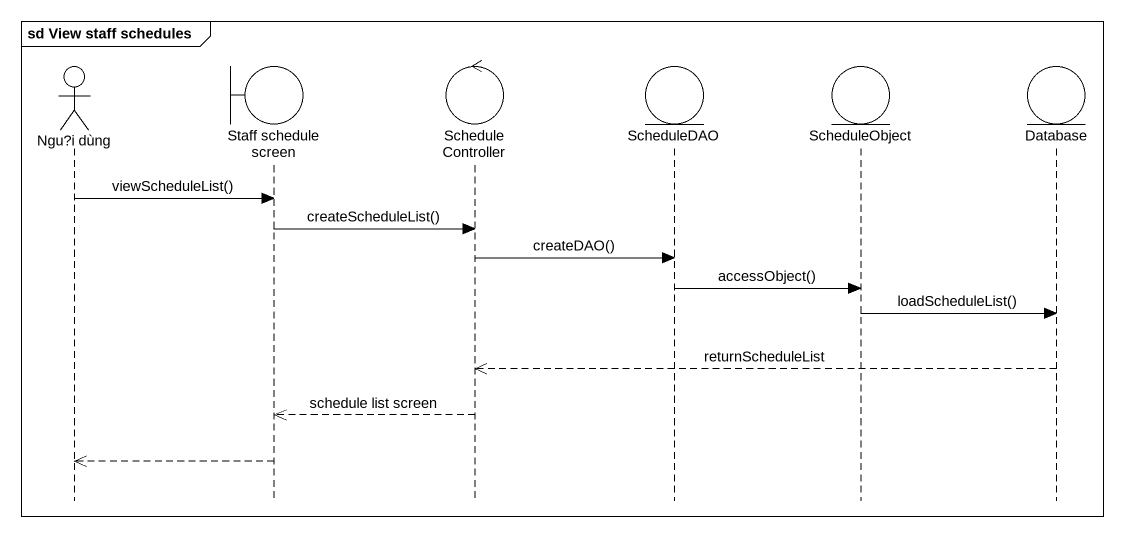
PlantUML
@startuml
mainframe sd View staff schedules
hide footbox
actor "Ngu?i dùng" as Ngu_i_dùng
boundary "Staff schedule screen" as Staff_schedule_screen
control ScheduleController
entity ScheduleDAO
entity ScheduleObject
entity "Database" as Database_

Ngu_i_dùng -> Staff_schedule_screen : viewScheduleList()
Staff_schedule_screen -> ScheduleController : createScheduleList()
ScheduleController -> ScheduleDAO : createDAO()
ScheduleDAO -> ScheduleObject : accessObject()
ScheduleObject -> Database_ : loadScheduleList()
Database_ -->> ScheduleController : returnScheduleList
ScheduleController -->> Staff_schedule_screen : schedule list screen
Staff_schedule_screen -->> Ngu_i_dùng
@enduml
